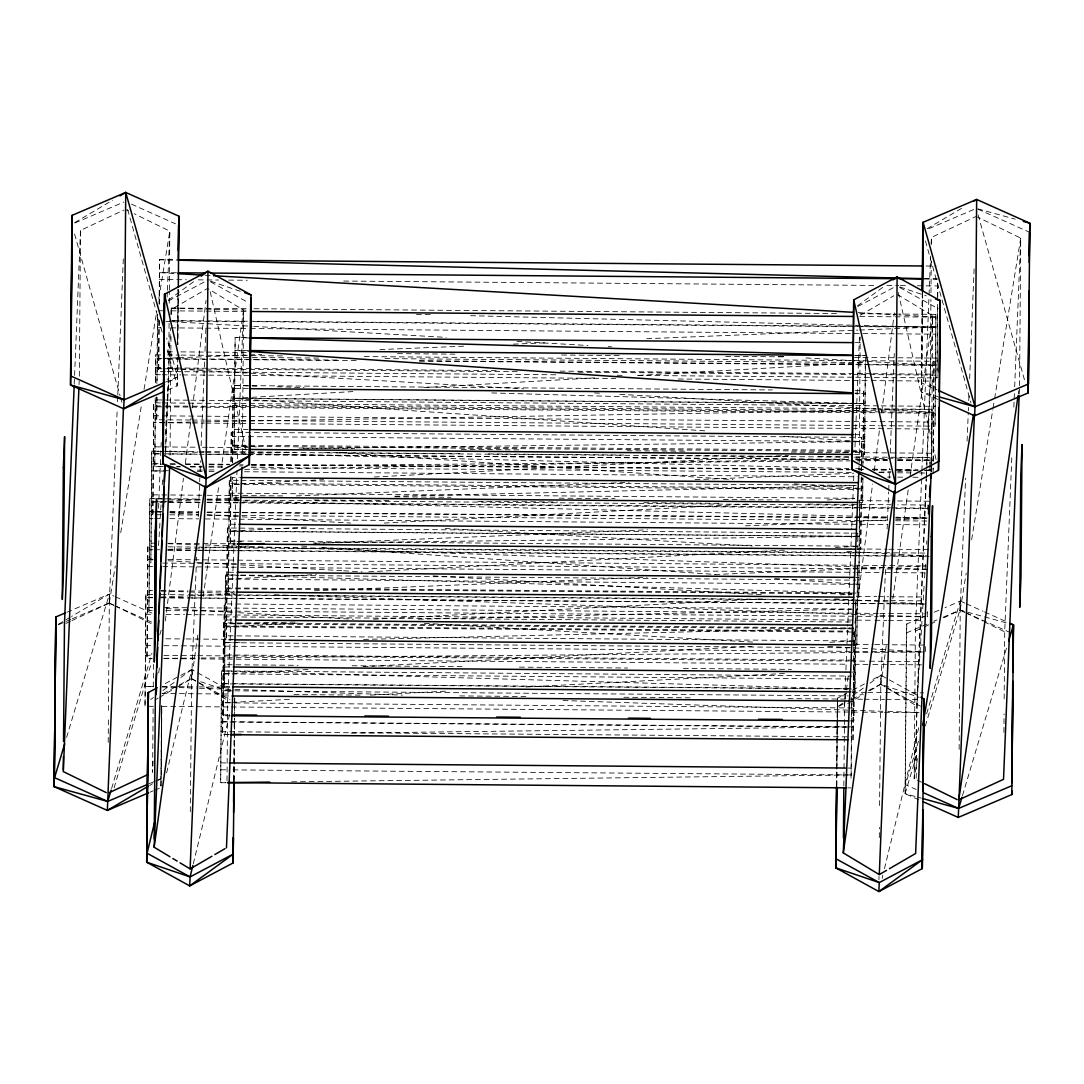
<?xml version="1.0" encoding="UTF-8"?>
<svg xmlns="http://www.w3.org/2000/svg" width="1084" height="1084" viewBox="0 0 1084 1084"><rect width="100%" height="100%" fill="white"/><g stroke="black" fill="none" stroke-linecap="round" stroke-linejoin="round"><path stroke-width="0.75" stroke-dasharray="5 3.75" d="M153.494 706.321L145.026 706.253L145.92 594.452L152.681 594.506M145.92 594.452L145.026 706.253M156.326 546.729L147.871 546.661L146.977 658.462L152.058 658.503M152.316 610.482L148.928 610.455L149.809 498.64L200.581 499.06M197.437 452.299L151.746 451.161L150.866 562.962L151.746 451.161L197.437 451.527M161.299 514.737L152.83 514.67L153.711 402.855L160.486 402.909M152.83 514.67L153.711 402.855M155.229 397.638L154.782 466.689L163.25 466.757M160.744 354.915L155.662 354.874L155.554 382.706M190.54 420.023L156.706 419.738L156.787 396.879M157.573 314.401L157.085 383.546M165.418 371.555L158.657 371.5L158.941 320.485M848.515 688.923L221.556 670.901L220.675 782.702L225.743 782.743L220.675 782.702L221.556 670.901L851.916 676.091M363.587 639.397L853.88 628.029L223.507 622.839L222.627 734.64L229.374 734.695M230.16 715.765L223.399 715.711L223.67 664.695L298.032 665.305M229.374 734.546L222.627 734.64L223.507 622.839M852.688 660.115L223.995 654.939L224.28 603.923L851.265 609.072M229.645 686.836L224.564 686.795L225.458 574.981L238.968 575.089M224.564 686.795L225.458 574.981L238.968 575.374M233.25 639.858L226.488 639.804L227.369 528.003L857.756 533.192L857.715 549.439M227.369 528.003L226.488 639.804M235.201 592.108L228.439 592.054L229.32 480.266L239.456 480.347M861.523 465.253L861.631 437.421L231.271 432.245L231.136 461.73M239.049 497.366L232.288 497.312L232.355 477.759M851.048 778.204L851.672 697.554M850.384 720.887L853.772 720.914L854.409 628.923L237.559 623.842M853.88 629.641L853 739.83L849.626 739.803M851.55 691.944L854.937 691.971L855.574 599.994M853.474 644.966L856.848 644.994L857.376 566.119M859.504 500.307L858.799 597.243L859.653 500.022M857.376 549.209L860.75 549.236L861.224 476.892M859.273 502.475L862.647 502.502L862.756 477.976M855.1 390.619L863.555 390.701L863.081 463.017M854.477 454.453L864.625 454.535L865.262 362.544L381.92 358.574M928.148 509.9L928.148 505.049L897.688 504.792M930.072 467.258L930.086 457.556L855.628 456.947M933.121 468.234L933.121 473.085L933.175 468.125M933.27 461.527L934.001 361.27L362.097 356.582M880.885 425.7L935.031 426.147L935.912 314.346L898.69 314.035M935.912 314.346L935.031 426.147M874.381 377.395L936.982 377.909L937.511 299.048M108.454 710.399L109.389 594.086L66.558 612.392M177.681 365.118L177.234 385.904L164.998 391.134M178.142 289.252L177.803 344.888L178.291 290.634M922.389 292.002L921.468 392.029L938.175 399.495M959.381 717.405L960.302 601.092L945.004 607.636M79.335 376.216L80.487 230.418L123.833 210.093M148.928 610.455L149.809 498.64L200.581 499.9M153.115 708.651L152.6 772.336L153.142 758.814M153.278 686.863L153.467 663.394M163.25 466.608L154.782 466.689L155.446 397.611M156.868 383.628L157.505 314.536M159.307 304.116L159.551 259.713L176.475 259.848M161.53 706.348L160.906 785.873L161.692 705.223M161.272 775.182L161.828 705.819M169.077 323.317L168.643 378.628L165.54 454.657M169.239 303.208L169.334 291.488M169.348 289.807L169.809 231.149L134.226 213.738M170.039 455.307L171.001 334.644M171.164 314.536L171.204 309.509L207.545 288.412L243.548 310.105L242.369 455.89M177.464 357.137L177.234 385.904L166.773 348.682M177.573 343.614L178.006 289.469M177.708 365.078L177.613 376.92L165.96 383.804M190.31 811.726L191.732 669.546L196.19 671.999M228.439 592.054L229.32 480.266M227.003 780.778L227.654 700.345L237.017 470.591M230.811 476.635L230.391 544.046L235.458 543.978L230.391 544.046L231.041 476.635M232.45 462.854L233.168 385.511L772.296 389.942M232.653 462.746L233.168 385.511L256.827 386.189M247.762 449.453L234.239 449.345L235.133 337.544L248.656 337.652M233.778 780.046L234.103 737.743M234.117 736.05L234.239 720.833M234.063 781.198L234.185 765.981M234.198 764.288L234.564 718.611M234.578 716.917L234.727 698.299L234.537 716.754M836.523 786.686L837.051 719.017M837.065 717.323L837.525 698.191L846.496 693.435M836.807 786.157L837.525 698.191L837.146 736.835M843.84 785.859L844.68 700.345M851.821 700.616L851.157 777.987M853 739.83L853.474 665.861M854.558 631.972L853.772 720.914M855.764 599.737L854.937 691.971M856.848 644.994L857.593 565.997M859.192 462.651L860.195 336.975M861.441 476.852L860.75 549.236M861.495 470.226L861.523 466.906M862.837 466.391L863.555 390.701M865.479 357.3L864.625 454.535M878.975 879.761L879.002 876.387M879.314 837.62L879.395 827.499M879.571 805.588L880.899 675.224L919.476 696.443M918.785 799.789L905.113 793.691L906.387 632.948L906.766 623.964L925.113 616.118M906.766 623.964L905.113 793.691L921.332 798.163M917.457 758.583L914.205 778.597L915.384 631.118L921.847 472.285M916.237 778.082L916.82 706.023L926.17 476.269M922.267 292.219L921.468 392.029L937.687 396.5M922.552 293.371L921.834 383.045L937.023 389.833M926.861 467.692L930.235 384.901L930.912 299.428M930.966 292.721L931.224 260.878M931.346 244.13L931.4 237.423L976.237 216.393M931.522 463.247L932.687 315.783L898.148 294.956M931.657 471.757L932.05 409.278L877.904 408.831M897.606 460.456L933.134 460.158L934.001 361.27M937.66 307.206L936.982 377.909M937.741 297.26L937.836 284.008M1003.906 732.405L1004.055 713.963M1004.163 698.882L1004.705 631.85L1011.86 456.12M1019.556 385.633L1020.721 238.141L977.727 217.112M108.197 742.391L108.4 717.134M147.871 546.661L146.977 658.462L152.058 658.422M155.351 382.896L155.662 354.874M156.706 419.738L156.963 396.649M159.077 304.103L159.551 259.713L176.475 260.133M159.172 320.566L158.657 371.5M223.399 715.711L224.28 603.923M230.946 461.892L231.271 432.245M248.656 337.923L235.133 337.544L234.523 398.316L234.239 449.345L247.762 449.183M233.914 780.602L234.523 718.435M836.672 785.561L836.848 767.079M836.862 765.399L837.133 738.516M861.279 470.348L861.306 467.068M861.319 465.429L861.631 437.421M862.945 477.759L862.647 502.502M924.693 470.321L931.454 470.049L932.05 409.278L877.891 410.199M937.524 297.409L937.674 282.639M959.123 749.396L959.367 719.099M232.288 497.312L232.518 477.488L239.279 477.556M853.65 646.199L853.867 629.682M857.715 536.499L857.756 533.192M925.465 651.66L925.533 646.714M928.094 509.995L928.148 505.049M929.923 470.781L929.977 465.822M930.004 464.169L930.086 457.556L855.615 458.844M160.947 786.063L161.245 778.556L155.134 781.171M74.227 384.183L80.487 230.418M79.037 384.644L79.173 381.27M71.937 620.604L109.281 603.097L117.221 408.56M117.506 401.798L117.709 396.744M117.777 395.05L123.332 258.331M158.535 508.261L161.218 442.367M167.126 297.057L167.329 291.975M167.397 290.295L169.809 231.149L158.413 301.122M165.351 453.112L170.445 328.1M170.987 314.577L171.204 309.509M196.19 567.257L191.651 678.652L175.662 687.933M196.461 560.496L196.597 557.122M198.25 516.621L199.835 477.787M200.106 471.039L200.513 460.917M201.136 445.727L204.578 361.324M204.984 351.202L205.946 327.571M237.491 458.762L243.548 310.105L221.38 467.57M844.748 698.652L845.845 671.633M845.913 669.939L847.769 624.33M847.837 622.636L849.707 577.027M849.775 575.333L850.872 548.314M850.94 546.621L851.699 528.043M851.767 526.35L852.796 501.011M852.864 499.317L853.555 482.434M853.623 480.74L853.894 473.979M854.991 446.96L859.463 337.151M858.921 469.413L859.056 466.039M885.479 569.561L880.818 684.329L869.192 691.077M887.132 529.046L888.636 491.919M888.704 490.239L888.921 485.171M889.192 478.423L889.598 468.288M890.221 453.098L894.273 353.519M921.915 470.605L929.002 296.555M929.069 294.875L930.641 256.014M931.129 244.185L931.4 237.423M926.237 474.575L926.576 466.134M926.644 464.44L932.687 315.783L909.815 478.274M914.205 778.597L926.386 479.521M926.454 477.827L926.793 469.386M931.183 471.703L931.319 468.315M943.771 617.812L960.194 610.102L965.6 478.207M967.104 441.134L968.269 412.476M968.337 410.795L968.473 407.421M968.744 400.673L968.947 395.619M969.638 378.777L974.231 265.851M1013.852 407.123L1014.394 393.6M1014.678 386.839L1020.721 238.141L994.421 399.752M1019.217 394.075L1019.488 387.327M72.316 618.774L109.01 603.083L109.389 594.086L113.942 596.132M234.388 702.215L234.578 697.717M925.316 726.05L959.923 610.089L960.302 601.092L964.855 603.138M158.562 545.577L160.093 520.293M160.188 518.599L161.218 501.729M162.234 484.873L162.641 478.125M165.283 434.277L168.643 378.628L165.649 380.023M924.069 586.322L916.82 706.023L886.576 687.798M924.584 577.894L925.492 562.718M926.617 544.168L926.82 540.808M931.007 471.675L931.21 468.302M158.725 672.907L159.782 664.519M165.324 620.902L183.44 478.315M185.364 463.22L191.123 417.923M192.396 407.855L206.041 300.485M845.114 700.386L844.477 705.413L863.365 694.451M845.33 698.706L848.311 675.224M854.91 623.219L872.593 483.992M874.3 470.578L879.842 426.961M881.753 411.866L894.327 312.897M197.789 635.102L191.651 678.652L197.41 682.121M203.209 596.566L219.009 484.331M886.238 645.807L880.818 684.329L885.14 686.931M892.837 598.896L908.406 488.328M1018.323 393.993L1018.824 390.647M109.335 602.663L115.297 566.011M120.73 532.691L141.611 404.413M144.05 389.413L156.787 311.122M960.248 609.669L966.223 573.016M971.643 539.697L992.795 409.752M993.066 408.085L994.15 401.419M166.611 772.865L191.732 669.546L163.318 684.587M193.277 863.799L230.377 711.267M882.078 878.446L882.864 875.167M884.463 868.609L918.771 727.581M66.598 737.418L109.389 594.086L71.517 616.484M111.571 788.556L151.95 653.273M114.077 787.878L151.584 662.256M159.755 634.872L161.204 630.048M918.473 741.212L905.492 784.681L916.115 789.437M926.644 713.828L960.302 601.092M905.113 793.691L917.132 753.421M962.484 795.561L1006.724 647.392M168.318 300.173L195.662 280.2M150.717 699.505L153.454 697.5M163.02 690.508L175.323 681.524M180.798 677.541L191.732 669.546M857.458 305.851L884.801 285.878M842.62 703.177L837.146 707.174L844.626 703.218M852.187 696.199L864.49 687.202M869.964 683.218L880.899 675.224L870.425 680.766M74.755 222.572L112.628 200.188M58.401 624.235L70.053 617.352M927.118 228.724L963.541 207.193M149.592 785.453L152.505 783.732M158.332 780.277L161.245 778.556M860.357 315.187L893.799 295.769M155.31 699.749L158.223 698.069M159.673 697.215L174.212 688.774M168.697 300.796L206.095 281M857.851 306.474L895.262 286.677M162.952 693.584L177.912 685.671M179.416 684.885L191.38 678.543L194.483 679.6M852.485 690.264L864.449 683.936M852.105 699.261L862.579 693.719M868.569 690.549L880.547 684.207L919.273 697.324M65.948 623.408L70.433 621.308M915.384 631.118L922.85 627.609M924.34 626.918L928.825 624.818M930.316 624.113L937.796 620.604M74.891 222.992L123.833 202.071M165.378 382.151L177.613 376.92L166.692 338.086M928.866 228.697L974.746 209.077M58.55 624.655L64.661 622.04M66.192 621.389L70.785 619.425M149.009 783.786L153.603 781.835M150.175 792.133L153.237 790.832M154.768 790.182L159.362 788.217M934.3 612.203L938.88 610.251M906.387 632.948L927.809 623.801M933.92 621.186L936.982 619.885M943.107 617.27L959.923 610.089L1008.581 623.503M352.896 391.595L234.523 398.316L864.896 403.505M423.912 387.571L594.709 377.882M638.666 375.389L865.262 362.544M239.063 484.047L232.301 484.399L242.437 484.48M240.756 483.952L323.601 479.629M374.319 476.987L788.542 455.361M842.647 452.543L849.409 452.191M851.103 452.096L862.945 451.486L851.116 451.378M306.487 527.136L230.404 531.106L860.764 536.309L313.195 543.03M384.264 523.071L747.757 504.101M827.227 499.954L854.273 498.545M228.439 579.127L235.201 578.775M236.895 578.693L316.352 574.534M368.763 571.81L784.694 550.089M835.425 547.447L859.097 546.214L227.355 540.93L242.559 541.973M297.517 623.178L226.502 626.877L853.487 632.04M373.601 619.208L762.459 598.91M840.236 594.859L852.065 594.235M224.591 673.869L231.353 673.516M233.046 673.421L310.81 669.37M363.221 666.633L752.093 646.335M829.87 642.284L855.222 640.956L223.48 635.766M230.174 702.432L223.412 702.798L233.561 702.879M231.868 702.351L292.734 699.18M370.511 695.115L448.288 691.05M526.052 686.999L786.428 673.408M162.044 358.438L158.671 358.587L165.432 358.641M163.738 358.37L177.248 357.828M178.941 357.761L204.266 356.731M205.96 356.663L261.691 354.387M379.915 349.576L466.052 346.081M513.342 344.156L545.442 342.842M646.769 338.723L857.891 330.132M859.585 330.064L937.267 326.907L250.309 321.243M166.367 501.187L152.844 501.743L166.38 501.851M168.047 501.12L200.147 499.819M206.895 499.548L238.981 498.233M296.406 495.903L629.14 482.353M695.007 479.67L853.758 473.207M879.097 472.177L890.926 471.703M897.674 471.418L914.571 470.727M167.776 549.358L193.101 548.328M194.795 548.26L199.863 548.043M201.556 547.976L248.846 546.051M314.712 543.369L647.433 529.832M745.399 525.835L887.268 520.063M895.709 519.724L926.115 518.477M152.329 597.392L148.955 597.528L152.329 597.555M160.771 597.054L187.789 595.943M189.483 595.875L235.093 594.018M314.468 590.794L647.189 577.244M714.749 574.493L851.55 568.924M853.244 568.856L925.871 565.902M239.212 499.832L229.063 500.063L854.382 505.225M394.752 496.228L856.306 485.524M235.878 623.463L224.049 623.734L235.878 623.828M237.572 623.422L298.425 621.999M418.465 619.221L854.653 609.1M240.174 642.256L223.263 642.649L850.249 647.826M190.716 422.042L153.481 422.679L190.703 422.99M192.41 422.015L204.253 421.812M205.946 421.784L876.197 410.24M168.44 470.686L151.516 470.984L168.427 471.12M197.207 470.199L202.288 470.104M209.063 469.995L217.518 469.846M244.605 469.372L848.84 458.952M303.534 448.491L852.81 441.757M854.49 441.73L864.639 441.608L232.897 436.527M351.067 733.055L849.626 726.93M291.65 781.835L851.048 774.965L229.13 769.857M176.787 466.499L180.161 466.472M190.323 466.391L202.166 466.283M208.927 466.228L225.851 466.093M239.388 465.971L242.775 465.944M251.231 465.876L850.222 460.863M856.997 460.795L887.444 460.551M163.901 658.327L199.442 658.029M201.123 658.015L852.58 652.554M854.26 652.541L872.877 652.378M874.571 652.365L925.329 651.945M926.034 266.014L936.197 266.095M176.448 272.775L159.538 272.64L176.407 273.602M924.327 278.927L936.169 279.022M159.294 279.536L186.367 279.753M198.209 279.862L218.521 280.024M228.67 280.106L247.274 280.255M343.723 281.054L876.712 285.444M886.861 285.526L898.717 285.62M900.398 285.634L907.173 285.688M917.321 285.769L937.633 285.932M171.123 308.046L247.26 308.669M254.022 308.723L839.463 313.547M859.775 313.723L896.996 314.021M159.267 310.742L162.641 310.769M171.109 310.837L247.247 311.46M859.761 316.501L893.595 316.785M895.289 316.799L937.592 317.151L898.771 314.929M172.478 320.607L248.615 321.23M169.416 320.959L247.247 321.609M254.008 321.663L893.595 326.921M895.289 326.934L935.899 327.273L898.677 326.338M157.343 327.747L160.73 327.774M170.879 327.856L248.71 328.506M250.404 328.52L935.682 334.17M855.357 342.639L860.425 342.68M248.642 350.579L235.12 350.457L248.629 351.392M855.344 355.566L865.479 355.647L855.344 355.349M167.37 351.772L174.131 351.826M180.906 351.88L204.591 352.07M206.285 352.083L248.588 352.436M397.476 353.655L456.703 354.143M561.607 355.01L622.514 355.511M725.738 356.365L786.645 356.866M854.327 357.422L937.24 358.099M167.505 354.969L179.348 355.078M181.042 355.091L282.572 355.918M234.876 357.368L319.387 358.059M167.126 358.655L180.662 358.763M182.356 358.777L207.735 358.98M209.429 358.994L339.712 360.078M419.237 360.728L854.097 364.319M855.777 364.332L936.996 364.996M157.288 358.967L160.676 358.994M167.451 359.048L358.641 360.62M419.562 361.121L866.251 364.807M867.945 364.82L935.627 365.376L802.296 357.747M160.73 367.842L155.649 367.801L160.717 368.086M167.492 367.896L497.434 370.606M560.049 371.121L871.373 373.682M873.067 373.695L933.988 374.197M156.977 368.723L162.044 368.763M163.738 368.777L178.968 368.899M180.662 368.912L204.348 369.102M206.041 369.116L517.38 371.69M578.287 372.191L850.71 374.427M852.39 374.441L935.302 375.132M167.112 371.568L207.722 371.907M209.415 371.92L556.282 374.779M617.189 375.281L623.964 375.335M637.5 375.443L854.07 377.232M855.764 377.246L872.688 377.381M155.432 374.698L160.5 374.739M162.194 374.752L180.811 374.915M182.505 374.928L615.658 378.492M678.259 379.007L869.463 380.579M871.157 380.592L933.758 381.107M234.849 388.56L248.372 388.668M855.073 393.668L865.208 393.749L855.073 393.058M156.936 399.928L189.09 400.186M190.784 400.199L207.694 400.348M209.388 400.362L854.056 405.66M855.75 405.673L879.436 405.863M881.129 405.877L935.275 406.324M162.18 402.923L876.211 408.817M232.924 405.335L863.298 410.524M155.391 405.904L163.86 405.972M165.54 405.985L190.933 406.188M192.613 406.202L879.585 411.866M881.278 411.879L933.731 412.313L878.026 409.129M156.719 406.812L204.09 407.205M205.784 407.218L850.452 412.53M852.146 412.543L877.525 412.747M879.219 412.76L935.045 413.221M153.698 415.782L933.405 422.069M192.234 420.036L204.077 420.131M205.77 420.145L850.425 425.456M852.119 425.47L879.192 425.687M192.396 423.004L204.239 423.099M205.933 423.112L850.588 428.41M852.281 428.424L931.806 429.074M234.496 429.521L248.006 429.63M854.72 434.63L864.856 434.711M849.802 450.239L231.258 445.158L259.97 447.136M851.496 450.253L861.631 450.348M232.572 446.283L247.789 446.418M249.469 446.432L849.422 451.364M155.026 446.865L195.635 447.204M202.396 447.258L207.478 447.299M209.171 447.313L248.087 447.624M298.845 448.044L354.685 448.505M461.283 449.386L518.816 449.86M627.108 450.741L684.641 451.215M791.239 452.096L848.772 452.57M855.533 452.624L889.381 452.895M891.075 452.909L933.365 453.261M199.131 451.54L204.198 451.594M205.892 451.608L295.566 452.34M324.333 452.57L459.697 453.695M488.464 453.925L623.828 455.036M652.595 455.28L787.946 456.391M818.406 456.635L848.867 456.892M231.028 452.055L852.945 457.177M854.639 457.191L861.401 457.245M154.795 453.749L197.098 454.101M208.941 454.196L246.176 454.494M247.857 454.508L850.222 459.481M856.997 459.535L887.444 459.779M897.606 459.873L933.134 460.158M153.427 453.871L161.882 453.952M168.657 454.006L197.423 454.237M199.117 454.25L204.185 454.291M205.879 454.304L246.488 454.643M248.182 454.657L848.853 459.602M855.615 459.67L887.769 459.928M897.918 460.009L931.766 460.293M153.129 463.627L161.584 463.708M170.039 463.776L175.12 463.817M185.269 463.898L200.499 464.02M208.955 464.087L229.266 464.264M251.258 464.44L850.235 469.372M858.704 469.44L863.772 469.494M872.227 469.562L890.845 469.711M897.62 469.765L917.918 469.941M928.067 470.022L931.454 470.049M151.733 464.087L161.882 464.169M170.337 464.237L175.418 464.277M185.567 464.358L200.797 464.48M209.266 464.562L229.564 464.724M239.713 464.806L243.101 464.833M251.556 464.901L848.853 469.833M859.002 469.914L862.39 469.941M872.539 470.022L889.449 470.158M896.224 470.212L914.842 470.375M924.991 470.456L930.058 470.497L924.991 470.375M176.787 466.865L180.161 466.892M190.31 466.974L202.166 467.068M208.927 467.123L224.158 467.258M251.231 467.475L851.902 472.407M878.975 472.638L890.818 472.732M897.579 472.787L911.116 472.895M919.584 472.976L926.346 473.031M197.193 471.364L202.274 471.404M209.036 471.459L215.811 471.513M244.577 471.743L857.092 476.797M887.539 477.041L890.926 477.068M897.701 477.136L904.462 477.19M912.918 477.258L917.999 477.299M241.149 480.361L856.306 485.415M231 483.247L239.442 483.328M241.136 483.342L861.36 488.45L792.106 483.694M244.13 484.494L859.287 489.548M229.307 493.179L854.599 498.315M153.074 494.846L205.526 495.28M207.22 495.293L241.055 495.564M242.748 495.578L285.051 495.93M395.037 496.838L450.863 497.285M559.154 498.179L614.994 498.64M723.285 499.534L779.125 499.995M858.65 500.645L890.791 500.903M897.566 500.957L931.4 501.242M207.342 499.114L237.803 499.372M313.94 499.995L391.771 500.632M478.071 501.35L557.596 502M643.882 502.705L720.033 503.328M808.014 504.06L890.926 504.738M168.074 501.865L200.228 502.136M206.99 502.19L890.574 507.8M892.268 507.827L927.796 508.111M151.462 502.177L200.526 502.583M207.301 502.637L237.748 502.881M239.442 502.908L889.178 508.261M895.953 508.315L928.107 508.572M161.638 511.662L149.795 511.567L161.611 512.244M170.107 511.729L198.873 511.973M207.329 512.041L241.163 512.326M242.857 512.339L889.219 517.664M895.98 517.718L928.134 517.976L895.98 517.19M151.15 511.933L161.313 512.014M169.768 512.082L198.535 512.326M206.99 512.393L888.88 518.017M895.641 518.071L926.102 518.315M169.754 514.805L198.521 515.049M206.976 515.117L887.173 520.699M895.628 520.767L929.476 521.052M149.578 518.464L152.966 518.491M154.66 518.504L161.421 518.572M169.876 518.64L198.643 518.87M205.418 518.924L237.559 519.195M239.252 519.209L887.308 524.534M895.763 524.602L926.224 524.859M230.621 524.222L237.382 524.277M229.036 531.282L859.409 536.458M156.177 543.179L151.11 543.138L156.177 543.314M168.02 543.287L235.702 543.843M858.365 548.978L887.132 549.209M888.826 549.222L929.435 549.561M168.169 546.824L196.936 547.068M198.629 547.081L203.697 547.122M205.391 547.135L856.821 552.501M858.514 552.515L926.197 553.07M227.125 547.827L857.498 553.016M149.524 549.683L152.912 549.71M154.605 549.723L159.673 549.764M168.142 549.832L193.521 550.049M195.215 550.062L200.283 550.103M201.976 550.116L853.406 555.469M855.1 555.482L926.17 556.065M167.803 550.184L196.57 550.415M198.264 550.428L203.331 550.469M205.025 550.482L856.455 555.848M858.149 555.862L929.218 556.444M152.925 559.629L147.844 559.588L152.912 559.872M167.83 559.574L853.108 565.211M854.802 565.238L926.183 565.997M162.708 563.07L203.318 563.395M205.012 563.409L238.846 563.694M240.54 563.707L880.127 568.964M886.902 569.019L929.205 569.371L886.915 567.935M147.614 566.485L152.681 566.526M162.844 566.607L194.984 566.878M196.678 566.891L203.453 566.946M205.133 566.959L238.981 567.23M240.675 567.244L854.883 572.311M856.563 572.325L883.636 572.542M885.33 572.555L892.105 572.623M893.799 572.637L925.939 572.894M228.67 572.23L235.431 572.284M855.655 577.406L859.043 577.433M240.662 575.103L855.832 580.17M227.098 579.032L858.826 584.33M225.431 587.907L233.887 587.975M235.58 587.989L852.444 593.083M226.773 588.775L852.065 593.924M152.559 590.658L149.172 590.631L152.559 590.739M161.015 590.726L188.088 590.943M189.781 590.97L233.778 591.322M856.441 596.457L876.739 596.62M878.433 596.634L888.582 596.728M890.276 596.742L924.124 597.013M225.215 594.804L237.044 594.899M238.737 594.913L853.894 599.98M161.137 594.574L186.529 594.791M188.209 594.804L198.372 594.886M200.066 594.899L233.9 595.184M235.594 595.197L888.717 600.577M890.411 600.59L924.245 600.861M160.798 597.623L186.177 597.84M187.871 597.853L888.365 603.612M890.059 603.625L923.893 603.896M147.573 597.691L152.654 597.731M161.109 597.799L189.876 598.043M191.57 598.056L237.247 598.436M238.941 598.449L892.064 603.815M893.758 603.829L925.912 604.086L856.712 600.13M152.668 607.433L145.893 607.379L152.654 607.758M164.511 607.528L878.541 613.409M879.896 613.476L924.232 613.788M165.852 610.59L878.203 616.444M879.883 616.457L925.573 616.837M145.676 614.276L152.451 614.33M165.988 614.438L184.592 614.601M186.285 614.614L198.128 614.709M199.822 614.723L233.656 614.994M235.35 615.007L873.243 620.265M874.937 620.278L886.78 620.387M888.474 620.4L922.321 620.671M224.266 616.85L851.252 621.999M226.719 619.98L233.48 620.034M225.174 625.996L848.786 631.145M147.221 638.639L152.302 638.679M165.838 638.801L184.443 638.95M186.136 638.964L233.507 639.357M854.49 644.479L873.094 644.628M874.788 644.641L925.546 645.061M145.622 645.481L152.397 645.549M163.914 645.685L196.38 645.901M197.762 645.956L921.942 651.918M145.324 655.237L152.085 655.292M163.928 655.386L196.082 655.657M197.776 655.671L849.206 661.023M850.899 661.037L867.823 661.172M869.504 661.199L921.956 661.619M163.901 658.611L199.429 658.896M201.123 658.909L847.471 664.235M854.233 664.289L871.157 664.438M872.85 664.451L921.915 664.858M352.11 665.752L461.96 666.66M519.426 667.134L627.595 668.015M683.367 668.476L791.523 669.37M224.808 666.972L231.57 667.026M851.807 672.121L855.195 672.148M223.236 673.855L854.951 679.045M222.911 683.611L231.353 683.679M233.046 683.692L853.271 688.801M221.529 683.841L851.902 689.018M153.725 686.511L145.27 686.429L153.725 686.714M162.194 686.578L177.424 686.7M179.104 686.714L197.722 686.863M199.415 686.877L229.876 687.134M852.539 692.269L866.075 692.378M867.769 692.391L923.609 692.852M221.312 690.725L233.141 690.82M234.835 690.833L848.298 695.887M161.963 693.475L229.645 694.031M293.954 694.559L361.622 695.115M459.765 695.928L525.754 696.47M623.896 697.269L691.578 697.825M788.014 698.624L847.241 699.112M848.935 699.126L862.471 699.234M864.165 699.248L884.463 699.41M886.156 699.424L920.004 699.708M223.643 695.887L230.391 695.942M850.628 701.063L854.002 701.091M235.242 702.893L853.786 707.987M161.95 706.402L229.632 706.958M231.326 706.971L860.764 712.147M862.457 712.161L882.755 712.324M884.449 712.337L918.284 712.608M222.87 714.817L229.632 714.871M222.64 721.714L846.238 726.836M847.932 726.849L853 726.89M221.258 721.93L849.951 727.107M220.946 731.686L851.319 736.876M220.906 762.879L227.667 762.933M847.891 768.055L851.279 768.082M220.689 769.775L227.45 769.843M847.661 787.878L851.035 787.905M924.327 278.696L937.863 279.035M171.123 308.262L247.26 310.159M416.459 314.36L433.383 314.78M470.605 315.701L896.983 326.298M199.117 452.34L204.198 452.462M205.892 452.502L848.853 468.478M855.615 468.64L862.39 468.816M872.539 469.074L889.463 469.494M896.224 469.657L918.216 470.199M207.342 500.076L241.176 500.916M242.87 500.957L889.219 517.014M277.111 386.771L304.143 387.557M491.743 392.936L863.528 403.627L233.155 398.438L706.158 430.931M240.662 575.414L855.818 593.111M168.02 543.707L203.535 544.913M205.228 544.967L239.063 546.106M240.756 546.16L885.221 567.88M161.015 591.024L188.074 591.945M189.768 592L233.751 593.476M274.347 594.845L873.135 615.021M879.91 615.251L922.186 616.674M162.18 687.012L177.41 687.513M179.104 687.581L197.708 688.204M199.402 688.259L233.223 689.397M234.916 689.451L402.381 695.101M563.07 700.521L886.156 711.402M887.85 711.456L921.671 712.594M205.106 275.241L211.854 275.634M858.271 312.612L897.091 314.834M166.001 321.352L171.069 321.636M172.749 321.731L252.084 326.27M253.764 326.365L446.174 337.381M517.054 341.433L587.948 345.484M608.205 346.65L611.579 346.839M778.664 356.392L785.412 356.785M167.464 368.479L179.28 369.156M180.96 369.251L523.586 388.844M594.479 392.909L601.227 393.289M619.791 394.346L876.346 409.034M170.053 512.732L198.738 514.372M207.18 514.846L350.647 523.057M445.158 528.464L752.337 546.038M846.848 551.444L927.863 556.078M168.101 560.74L195.106 562.284M196.787 562.379L203.548 562.772M205.228 562.867L238.981 564.791M240.675 564.886L341.948 570.685M343.628 570.78L362.192 571.851M433.085 575.902L763.881 594.818M834.775 598.883L855.019 600.035M166.15 608.531L237.03 612.582M238.724 612.69L353.492 619.249M424.372 623.3L755.182 642.229M827.756 646.376L923.961 651.89M783.867 436.269L863.257 441.73M339.373 452.584L732.974 479.629M301.677 546.024L310.132 546.607M321.948 547.42L715.562 574.466M774.681 578.531L857.458 584.222M977.904 208.873L1015.207 219.171M899.856 286.935L926.197 295.851M210.689 281.257L241.678 291.745M200.675 681.701L230.12 691.66M977.795 209.104L1029.448 232.193M131.435 204.131L175.486 223.819M966.372 603.815L983.08 611.281M984.597 611.959L1007.375 622.135M959.923 610.089L964.489 612.121M966.007 612.799L1008.54 631.796M115.46 596.81L153.427 613.774M109.01 603.083L113.563 605.116M115.08 605.793L153.047 622.758M930.235 384.901L937.646 388.519M960.194 610.102L964.652 612.27M966.129 613.002L982.456 620.983M983.933 621.701L1004.705 631.85M125.324 209.388L128.291 210.838M917.172 780.046L921.617 782.228M109.281 603.097L113.739 605.265M115.216 605.997L153.779 624.845M899.72 287.517L938.297 308.737M210.567 281.84L247.653 302.233M880.547 684.207L884.991 686.66M886.482 687.473L920.587 706.267M197.667 672.812L230.309 690.779M191.38 678.543L229.943 699.763M198.86 682.988L227.654 700.345M978.093 214.903L1025.423 383.208M925.479 241.014L970.993 402.828M127.641 209.51L162.681 334.116M74.566 234.008L120.08 395.836M120.527 397.462L121.896 402.313M898.243 292.463L936.251 460.402M210.201 291.732L247.098 454.738M927.267 611.999L927.267 616.85L927.321 611.904"/><path stroke-width="1.5" d="M178.318 287.246L178.887 216.19L125.73 192.437L72.194 215.31L70.555 385.023L123.712 408.79L163.481 391.785M164.212 303.168L162.925 463.884L205.946 487.556L249.334 464.616L250.973 294.889L207.965 271.217L164.565 294.184L162.925 463.884L206.299 478.572L249.699 455.605L249.821 435.375M178.318 258.9L178.887 216.19M249.862 428.627L250.851 297.883M922.403 290.322L923.107 222.315L976.657 199.442L1029.8 223.196L1028.16 392.909L974.638 415.782L939.692 400.172M939.191 407.34L938.487 470.28L895.099 493.234L852.092 469.562L853.731 299.848L897.118 276.894L940.14 300.566L938.866 461.283L895.465 484.25L852.092 469.562L853.731 299.848L895.465 484.25L895.099 493.234M939.286 392.164L940.14 300.566L935.492 298.994M1029.082 291.19L1028.526 383.926L974.99 406.798L939.313 396.947M1029.258 262.531L1029.8 223.196L1023.31 221.407M148.657 792.783L107.343 810.426L54.2 786.686L55.84 616.959L65.026 613.043M63.306 769.925L63.414 756.51M63.536 741.429L64.457 624.113L74.159 385.863M71.842 224.307L70.555 385.023L124.077 399.793L163.847 382.801M72.194 215.31L70.921 376.04L124.077 399.793L123.712 408.79L164.497 384.671M124.077 399.793L125.73 192.437L119.904 195.879M234.049 782.892L233.114 862.945L189.714 885.899L146.706 862.214L148.359 692.513L157.329 687.757M155.54 631.322L156.597 499.304L155.364 530.049L154.294 662.08L155.54 631.322L155.364 530.049M154.213 838.84L155.31 699.749L164.876 464.928M178.318 250.567L178.521 225.187M233.317 837.566L233.114 862.945L233.358 837.729M233.602 802.038L233.765 781.727M249.334 464.616L249.564 435.849M249.862 398.627L250.621 303.872M920.953 697.256L923.92 698.895L922.281 868.596L878.88 891.563L835.872 867.891L836.523 786.686M836.225 858.907L879.26 882.579L878.88 891.563L922.633 859.612L879.26 882.579L835.872 867.891L836.794 787.851M843.42 837.81L843.826 787.54M922.281 290.526L922.755 231.312M922.565 291.691L923.107 222.315L974.99 406.798L974.638 415.782M922.741 811.089L922.281 868.596L922.85 809.789M923.026 773.868L923.92 698.895L923.026 791.306M938.487 470.28L939.001 407.679M939.286 372.151L939.787 309.55M1011.914 781.022L1012.713 681.199M1012.998 645.671L1013.445 624.845L1010.41 623.49M923.338 801.835L958.27 817.431L1011.806 794.558L1013.445 624.845L1010.207 623.95M1028.16 392.909L1028.973 291.406M1029.258 255.878L1029.448 232.193M54.2 786.686L55.84 616.959L54.2 786.686L107.722 801.442L147.478 784.45M146.706 862.214L148.359 692.513L146.706 862.214L190.093 876.915L233.48 853.948L189.714 885.899L190.093 876.915L192.884 865.439M233.602 812.526L233.9 782.282M835.872 867.891L836.658 787.241M974.421 413.966L958.27 817.431M1011.914 782.797L1012.903 681.971M1012.998 671.89L1013.445 624.845L1008.648 640.956M1019.15 395.768L1003.527 779.328L958.703 799.897M78.902 388.031L63.292 771.591L106.286 792.621M123.454 408.085L107.343 810.426L148.142 786.306M155.974 689.532L156.665 672.636M156.868 667.568L157.695 647.297M157.966 640.536L158.792 620.251M159.063 613.49L159.89 593.219M160.107 588.151L161.001 566.187M161.204 561.119L162.031 540.835M162.234 535.767L163.128 513.802M163.413 507.041L164.226 486.77M164.443 481.702L165.134 464.806M169.971 856.766L154.145 847.214L169.619 467.109M180.052 862.837L190.12 868.907L205.675 487.448M226.475 847.81L241.949 467.705M886.563 870.371L879.287 874.585L843.298 852.905L858.785 472.8M879.287 874.585L894.869 491.418M931.115 473.383L915.628 853.487L889.463 868.677M928.46 513.83L928.663 510.456M929.476 496.973L930.194 485.171M930.6 478.423L930.912 473.369M155.947 694.722L156.584 689.681M154.145 847.214L205.079 485.7M843.298 852.905L894.205 491.364M958.69 800.358L1018.079 395.66M922.89 725.223L973.364 414.982M154.646 822.065L147.072 853.23L190.093 876.915M64.674 743.868L54.579 777.675L107.722 801.442L111.083 790.168M962.009 797.174L958.635 808.447L922.958 798.61M201.136 276.203L207.965 271.217L205.946 487.556L249.699 455.605M893.013 279.889L897.118 276.894L895.465 484.25L852.458 460.578M973.744 201.163L976.657 199.442L974.99 406.798L938.541 390.511M190.12 868.907L211.936 856.252M214.835 854.558L225.011 848.65M109.267 792.648L148.115 774.437M1012.185 785.561L958.635 808.447L923.717 792.838M264.184 543.626L237.152 543.965L855.683 549.182M231.068 734.532L241.204 734.41M269.686 782.106L227.423 782.621L845.967 787.865M178.155 259.862L922.66 265.987M178.142 272.789L205.215 273.019M210.296 273.06L895.56 278.683M898.948 278.724L922.633 278.913M250.634 311.487L852.986 316.447M250.35 337.666L853.677 342.625M250.323 350.593L853.65 355.552M250.052 388.682L853.379 393.655M249.699 429.643L853.027 434.616M249.442 449.467L852.783 454.44M240.973 477.57L857.837 482.637M240.743 497.38L857.579 502.461M239.076 524.29L855.94 529.358M237.125 572.298L853.975 577.393M236.881 592.121L853.731 597.203M235.174 620.048L852.038 625.143M234.93 639.872L851.78 644.953M233.263 667.039L850.113 672.107M233.019 686.863L849.87 691.931M232.084 695.969L848.935 701.05M233.019 714.898L256.678 715.088M364.834 715.982L388.492 716.172M496.648 717.066L520.306 717.269M628.476 718.15L650.441 718.34M758.597 719.234L782.255 719.424M231.854 715.779L848.691 720.874M231.068 734.708L847.932 739.789M229.361 762.946L846.197 768.041M178.155 260.174L922.633 278.656M250.35 337.978L853.65 355.308M178.101 273.71L201.732 275.051M213.534 275.729L853.203 312.314M250.323 351.514L853.393 392.936M244.781 292.788L250.973 294.889M924.584 783.678L957.213 799.626M172.857 858.501L177.166 861.102M125.73 192.437L164.416 329.983M63.36 467.448L62.303 599.466L63.563 568.721L64.606 436.689L63.36 467.448M164.565 294.184L163.291 454.901L206.299 478.572L164.565 294.184M931.264 536.431L930.221 668.462L931.468 637.731L932.525 505.686L931.264 536.431M1011.833 791.171L1011.806 794.558L1011.833 791.198M1020.776 475.307L1019.732 607.338L1020.979 576.607L1022.036 444.576L1020.776 475.307"/></g></svg>
